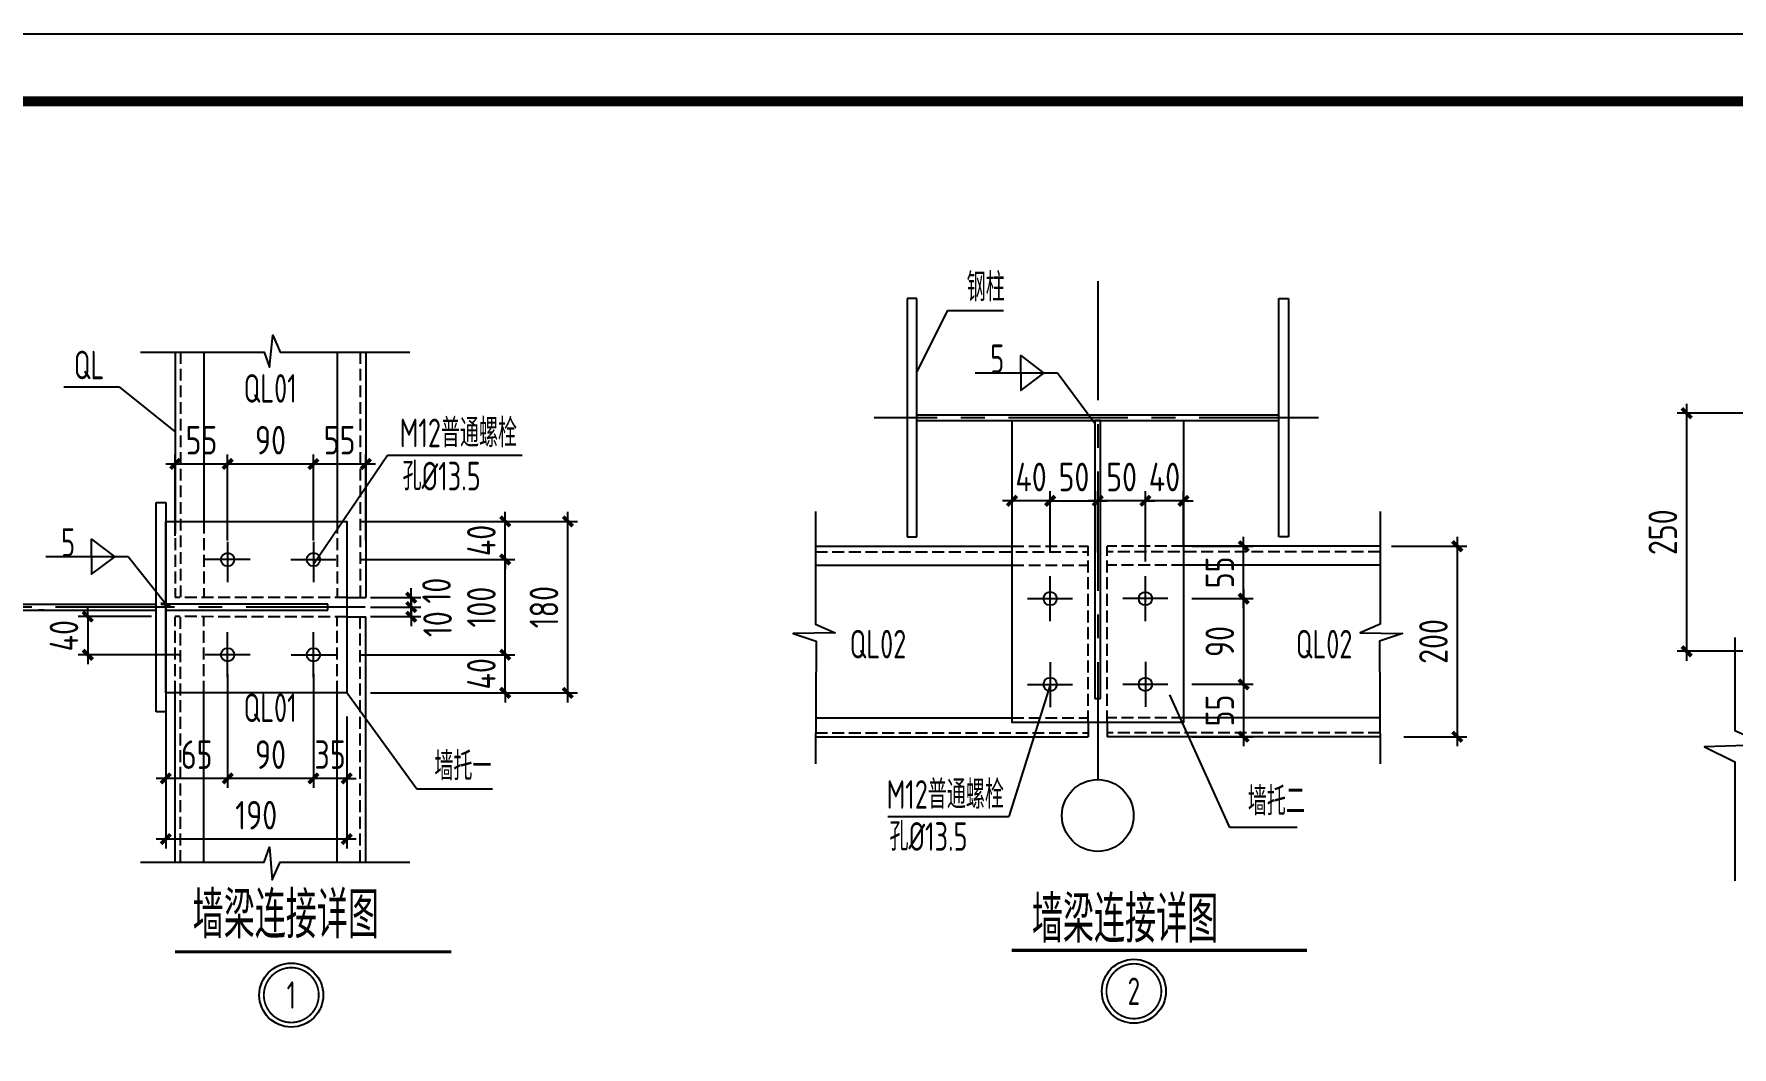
# Model space of a CAD drawing. Extents: x 180850 to 1400258, y 48356 to 327067.
# Drawn here: x 1119309 to 1154945, y 199105 to 220382 of the extents above; entities that cross this region are included whole.
import ezdxf
from ezdxf.enums import TextEntityAlignment as Align

# ---------------------------------------------------------------- set-up
doc = ezdxf.new("R2010")
doc.units = 0
doc.header["$LTSCALE"] = 1000
for name, pattern in [('CENTERX2', [4, 2.5, -0.5, 0.5, -0.5]), ('CONTINOUS', [0]), ('DASH', [0.35, 0.25, -0.1]), ('DASHED', [0.75, 0.5, -0.25])]:
    doc.linetypes.add(name, pattern=pattern)
for name, color, linetype in [('4', 4, 'CONTINOUS'), ('AXIS', 3, 'Continuous'), ('BEAM', 4, 'Continuous'), ('BJ', 23, 'Continuous'), ('PUB_TEXT', 7, 'Continuous'), ('PUB_TITLE', 4, 'Continuous'), ('PZ', 202, 'Continuous'), ('THIN', 7, 'Continuous'), ('文字', 7, 'Continuous'), ('板', 243, 'Continuous'), ('框线', 252, 'Continuous')]:
    doc.layers.add(name, color=color, linetype=linetype)
doc.styles.add('TSSD_Dimension', font='Tssdeng.shx', dxfattribs={"width": 0.8, "bigfont": 'hztxt.shx'})
doc.styles.add('TSSD_Num', font='Tssdeng.shx', dxfattribs={"width": 0.7, "bigfont": 'hztxt.shx'})
doc.styles.add('标准字体', font='tssdeng.shx', dxfattribs={"width": 0.7, "bigfont": 'tssdchn.shx'})
doc.dimstyles.new('TSSD_10_100', dxfattribs={"dimtxt": 300, "dimasz": 100, "dimexe": 100, "dimexo": 250, "dimgap": 100, "dimtad": 1, "dimdec": 0, "dimlfac": 0.1, "dimzin": 0, "dimdsep": 46, "dimtxsty": 'TSSD_Dimension', "dimblk": 'ARCHTICK', "dimblk1": 'ARCHTICK', "dimblk2": 'ARCHTICK', "dimcen": 0, "dimdle": 100, "dimclrt": 7, "dimadec": 0, "dimazin": 0, "dimtfac": 1, "dimtdec": 0, "dimtix": 1, "dimtmove": 2, "dimatfit": 3, "dimfxl": 1, "dimtolj": 1, "dimtzin": 0, "dimarcsym": 0})
doc.dimstyles.new('TSSD_20_200', dxfattribs={"dimtxt": 600, "dimasz": 200, "dimexe": 200, "dimexo": 500, "dimgap": 200, "dimtad": 1, "dimdec": 0, "dimlfac": 0.05, "dimzin": 0, "dimdsep": 46, "dimtxsty": 'TSSD_Dimension', "dimblk": 'ARCHTICK', "dimblk1": 'ARCHTICK', "dimblk2": 'ARCHTICK', "dimcen": 0, "dimdle": 200, "dimclrt": 7, "dimadec": 0, "dimazin": 0, "dimtfac": 1, "dimtdec": 0, "dimtix": 1, "dimtmove": 2, "dimatfit": 3, "dimfxl": 1, "dimtolj": 1, "dimtzin": 0, "dimarcsym": 0})
doc.dimstyles.new('TSSD_5_150', dxfattribs={"dimtxt": 520, "dimasz": 150, "dimexe": 150, "dimexo": 375, "dimgap": 150, "dimtad": 1, "dimdec": 0, "dimlfac": 0.2, "dimzin": 0, "dimdsep": 46, "dimtxsty": 'TSSD_Dimension', "dimblk": 'ARCHTICK', "dimcen": 0, "dimdle": 150, "dimclrd": 3, "dimclre": 3, "dimclrt": 7, "dimadec": 0, "dimazin": 0, "dimtfac": 1, "dimtdec": 0, "dimtix": 1, "dimtmove": 2, "dimatfit": 3, "dimldrblk": 'ARCHTICK', "dimfxl": 1, "dimtolj": 1, "dimtzin": 0, "dimarcsym": 0})

# ---------------------------------------------------------------- blocks, each defined once
blk = doc.blocks.new('_ArchTick')
at = {"color": 0, "linetype": 'ByBlock', "const_width": 0.4}
blk.add_lwpolyline([(-0.5, -0.5), (0.5, 0.5)], dxfattribs=at)
blk = doc.blocks.new('*D569')
at = {"layer": 'AXIS', "color": 0, "linetype": 'ByBlock', "lineweight": -2, "transparency": 16777216}
for p, q in [((1129198, 207344), (1129198, 207544)), ((1126153, 207344), (1129398, 207344)), ((1129198, 206544), (1129198, 207344)), ((1126373, 206544), (1129398, 206544)), ((1129198, 206544), (1129198, 206344))]:
    blk.add_line(p, q, dxfattribs=at)
at = {"layer": 'Defpoints', "color": 0, "linetype": 'ByBlock', "transparency": 16777216}
for p in [(1125653, 207344), (1129198, 207344), (1125873, 206544)]:
    blk.add_point(p, dxfattribs=at)
at = {"layer": 'AXIS', "color": 0, "linetype": 'ByBlock', "lineweight": -2, "transparency": 16777216, "xscale": 200, "yscale": 200, "zscale": 200}
for p, rotation in [((1129198, 207344), 270), ((1129198, 206544), 90)]:
    blk.add_blockref('_ArchTick', p, dxfattribs=dict(at, rotation=rotation))
at = {"layer": 'AXIS', "color": 7, "linetype": 'ByBlock', "transparency": 16777216, "insert": (1128698, 206944), "char_height": 600, "attachment_point": 5, "rotation": 90, "style": 'TSSD_Dimension'}
blk.add_mtext('\\A1;40', dxfattribs=at)
blk = doc.blocks.new('*D501')
at = {"layer": 'AXIS', "color": 0, "linetype": 'ByBlock', "lineweight": -2, "transparency": 16777216}
for p, q in [((1129198, 207144), (1129198, 209544)), ((1126146, 209344), (1129398, 209344)), ((1126153, 207344), (1129398, 207344))]:
    blk.add_line(p, q, dxfattribs=at)
at = {"layer": 'Defpoints', "color": 0, "linetype": 'ByBlock', "transparency": 16777216}
for p in [(1125646, 209344), (1129198, 209344), (1125653, 207344)]:
    blk.add_point(p, dxfattribs=at)
at = {"layer": 'AXIS', "color": 0, "linetype": 'ByBlock', "lineweight": -2, "transparency": 16777216, "xscale": 200, "yscale": 200, "zscale": 200}
for p, rotation in [((1129198, 209344), 90), ((1129198, 207344), 270)]:
    blk.add_blockref('_ArchTick', p, dxfattribs=dict(at, rotation=rotation))
at = {"layer": 'AXIS', "color": 7, "linetype": 'ByBlock', "transparency": 16777216, "insert": (1128698, 208344), "char_height": 600, "attachment_point": 5, "rotation": 90, "style": 'TSSD_Dimension'}
blk.add_mtext('\\A1;100', dxfattribs=at)
blk = doc.blocks.new('*D502')
at = {"layer": 'AXIS', "color": 0, "linetype": 'ByBlock', "lineweight": -2, "transparency": 16777216}
for p, q in [((1129198, 210144), (1129198, 210344)), ((1126173, 210144), (1129398, 210144)), ((1129198, 209344), (1129198, 210144)), ((1126146, 209344), (1129398, 209344)), ((1129198, 209344), (1129198, 209144))]:
    blk.add_line(p, q, dxfattribs=at)
at = {"layer": 'Defpoints', "color": 0, "linetype": 'ByBlock', "transparency": 16777216}
for p in [(1125673, 210144), (1129198, 210144), (1125646, 209344)]:
    blk.add_point(p, dxfattribs=at)
at = {"layer": 'AXIS', "color": 0, "linetype": 'ByBlock', "lineweight": -2, "transparency": 16777216, "xscale": 200, "yscale": 200, "zscale": 200}
for p, rotation in [((1129198, 210144), 270), ((1129198, 209344), 90)]:
    blk.add_blockref('_ArchTick', p, dxfattribs=dict(at, rotation=rotation))
at = {"layer": 'AXIS', "color": 7, "linetype": 'ByBlock', "transparency": 16777216, "insert": (1128698, 209744), "char_height": 600, "attachment_point": 5, "rotation": 90, "style": 'TSSD_Dimension'}
blk.add_mtext('\\A1;40', dxfattribs=at)
blk = doc.blocks.new('*D570')
at = {"layer": 'AXIS', "color": 0, "linetype": 'ByBlock', "lineweight": -2, "transparency": 16777216}
for p, q in [((1130512, 206344), (1130512, 210344)), ((1126373, 210144), (1130712, 210144)), ((1126373, 206544), (1130712, 206544))]:
    blk.add_line(p, q, dxfattribs=at)
at = {"layer": 'Defpoints', "color": 0, "linetype": 'ByBlock', "transparency": 16777216}
for p in [(1125873, 210144), (1130512, 210144), (1125873, 206544)]:
    blk.add_point(p, dxfattribs=at)
at = {"layer": 'AXIS', "color": 0, "linetype": 'ByBlock', "lineweight": -2, "transparency": 16777216, "xscale": 200, "yscale": 200, "zscale": 200}
for p, rotation in [((1130512, 210144), 90), ((1130512, 206544), 270)]:
    blk.add_blockref('_ArchTick', p, dxfattribs=dict(at, rotation=rotation))
at = {"layer": 'AXIS', "color": 7, "linetype": 'ByBlock', "transparency": 16777216, "insert": (1130012, 208344), "char_height": 600, "attachment_point": 5, "rotation": 90, "style": 'TSSD_Dimension'}
blk.add_mtext('\\A1;180', dxfattribs=at)
blk = doc.blocks.new('*D503')
at = {"layer": 'AXIS', "color": 0, "linetype": 'ByBlock', "lineweight": -2, "transparency": 16777216}
for p, q in [((1125173, 206944), (1125173, 204547)), ((1125873, 206044), (1125873, 204547)), ((1125173, 204747), (1124973, 204747)), ((1125873, 204747), (1125173, 204747)), ((1125873, 204747), (1126073, 204747))]:
    blk.add_line(p, q, dxfattribs=at)
at = {"layer": 'Defpoints', "color": 0, "linetype": 'ByBlock', "transparency": 16777216}
for p in [(1125173, 207444), (1125873, 206544), (1125173, 204747)]:
    blk.add_point(p, dxfattribs=at)
at = {"layer": 'AXIS', "color": 0, "linetype": 'ByBlock', "lineweight": -2, "transparency": 16777216, "xscale": 200, "yscale": 200, "zscale": 200}
for p, rotation in [((1125173, 204747), 359.9986735025578), ((1125873, 204747), 179.9986735025579)]:
    blk.add_blockref('_ArchTick', p, dxfattribs=dict(at, rotation=rotation))
at = {"layer": 'AXIS', "color": 7, "linetype": 'ByBlock', "transparency": 16777216, "insert": (1125523, 205247), "char_height": 600, "attachment_point": 5, "rotation": 359.9987, "style": 'TSSD_Dimension'}
blk.add_mtext('\\A1;35', dxfattribs=at)
blk = doc.blocks.new('*D504')
at = {"layer": 'AXIS', "color": 0, "linetype": 'ByBlock', "lineweight": -2, "transparency": 16777216}
for p, q in [((1123373, 206944), (1123373, 204547)), ((1125173, 206944), (1125173, 204547)), ((1125373, 204747), (1123173, 204747))]:
    blk.add_line(p, q, dxfattribs=at)
at = {"layer": 'Defpoints', "color": 0, "linetype": 'ByBlock', "transparency": 16777216}
for p in [(1123373, 207444), (1125173, 207444), (1123373, 204747)]:
    blk.add_point(p, dxfattribs=at)
at = {"layer": 'AXIS', "color": 0, "linetype": 'ByBlock', "lineweight": -2, "transparency": 16777216, "xscale": 200, "yscale": 200, "zscale": 200}
for p, rotation in [((1123373, 204747), 179.9986735025579), ((1125173, 204747), 359.9986735025578)]:
    blk.add_blockref('_ArchTick', p, dxfattribs=dict(at, rotation=rotation))
at = {"layer": 'AXIS', "color": 7, "linetype": 'ByBlock', "transparency": 16777216, "insert": (1124273, 205247), "char_height": 600, "attachment_point": 5, "rotation": 359.9987, "style": 'TSSD_Dimension'}
blk.add_mtext('\\A1;90', dxfattribs=at)
blk = doc.blocks.new('*D505')
at = {"layer": 'AXIS', "color": 0, "linetype": 'ByBlock', "lineweight": -2, "transparency": 16777216}
for p, q in [((1122073, 206944), (1122073, 204547)), ((1123373, 206944), (1123373, 204547)), ((1123573, 204747), (1121873, 204747))]:
    blk.add_line(p, q, dxfattribs=at)
at = {"layer": 'Defpoints', "color": 0, "linetype": 'ByBlock', "transparency": 16777216}
for p in [(1122073, 207444), (1123373, 207444), (1122073, 204747)]:
    blk.add_point(p, dxfattribs=at)
at = {"layer": 'AXIS', "color": 0, "linetype": 'ByBlock', "lineweight": -2, "transparency": 16777216, "xscale": 200, "yscale": 200, "zscale": 200}
for p, rotation in [((1122073, 204747), 179.9986735025579), ((1123373, 204747), 359.9986735025578)]:
    blk.add_blockref('_ArchTick', p, dxfattribs=dict(at, rotation=rotation))
at = {"layer": 'AXIS', "color": 7, "linetype": 'ByBlock', "transparency": 16777216, "insert": (1122723, 205247), "char_height": 600, "attachment_point": 5, "rotation": 359.9987, "style": 'TSSD_Dimension'}
blk.add_mtext('\\A1;65', dxfattribs=at)
blk = doc.blocks.new('*D506')
at = {"layer": 'AXIS', "color": 0, "linetype": 'ByBlock', "lineweight": -2, "transparency": 16777216}
for p, q in [((1122073, 206044), (1122073, 203274)), ((1125873, 206044), (1125873, 203274)), ((1126073, 203474), (1121873, 203474))]:
    blk.add_line(p, q, dxfattribs=at)
at = {"layer": 'Defpoints', "color": 0, "linetype": 'ByBlock', "transparency": 16777216}
for p in [(1122073, 206544), (1125873, 206544), (1122073, 203474)]:
    blk.add_point(p, dxfattribs=at)
at = {"layer": 'AXIS', "color": 0, "linetype": 'ByBlock', "lineweight": -2, "transparency": 16777216, "xscale": 200, "yscale": 200, "zscale": 200}
for p, rotation in [((1122073, 203474), 179.9986735025579), ((1125873, 203474), 359.9986735025578)]:
    blk.add_blockref('_ArchTick', p, dxfattribs=dict(at, rotation=rotation))
at = {"layer": 'AXIS', "color": 7, "linetype": 'ByBlock', "transparency": 16777216, "insert": (1123973, 203974), "char_height": 600, "attachment_point": 5, "rotation": 359.9987, "style": 'TSSD_Dimension'}
blk.add_mtext('\\A1;190', dxfattribs=at)
blk = doc.blocks.new('ts_idx2')
at = {"color": 0, "linetype": 'ByBlock', "lineweight": -2, "const_width": 0.0333}
blk.add_lwpolyline([(-0.5, 0, 1), (0.5, 0, 1)], format="xyb", close=True, dxfattribs=at)
at = {"color": 0, "linetype": 'ByBlock', "lineweight": -2}
blk.add_circle((0, 0), 0.583, dxfattribs=at)
at = {"color": 0, "linetype": 'ByBlock', "lineweight": -2, "style": 'TSSD_Num', "width": 0.7}
blk.add_attdef('A', text='', height=0.5, dxfattribs=at).set_placement((0, 0), align=Align.MIDDLE_CENTER)
blk = doc.blocks.new('*D507')
at = {"layer": 'AXIS', "color": 0, "linetype": 'ByBlock', "lineweight": -2, "transparency": 16777216}
for p, q in [((1121773, 208144), (1120238, 208144)), ((1120438, 208144), (1120438, 208344)), ((1120438, 208144), (1120438, 207344)), ((1122373, 207344), (1120238, 207344)), ((1120438, 207344), (1120438, 207144))]:
    blk.add_line(p, q, dxfattribs=at)
at = {"layer": 'Defpoints', "color": 0, "linetype": 'ByBlock', "transparency": 16777216}
for p in [(1122273, 208144), (1120438, 207344), (1122873, 207344)]:
    blk.add_point(p, dxfattribs=at)
at = {"layer": 'AXIS', "color": 0, "linetype": 'ByBlock', "lineweight": -2, "transparency": 16777216, "xscale": 200, "yscale": 200, "zscale": 200}
for p, rotation in [((1120438, 208144), 270), ((1120438, 207344), 90)]:
    blk.add_blockref('_ArchTick', p, dxfattribs=dict(at, rotation=rotation))
at = {"layer": 'AXIS', "color": 7, "linetype": 'ByBlock', "transparency": 16777216, "insert": (1119938, 207744), "char_height": 600, "attachment_point": 5, "rotation": 90, "style": 'TSSD_Dimension'}
blk.add_mtext('\\A1;40', dxfattribs=at)
blk = doc.blocks.new('*D508')
at = {"layer": 'AXIS', "color": 0, "linetype": 'ByBlock', "lineweight": -2, "transparency": 16777216}
for p, q in [((1126373, 208544), (1127426, 208544)), ((1127226, 208544), (1127226, 208744)), ((1127226, 208544), (1127226, 208344)), ((1126373, 208344), (1127426, 208344)), ((1127226, 208344), (1127226, 208144))]:
    blk.add_line(p, q, dxfattribs=at)
at = {"layer": 'Defpoints', "color": 0, "linetype": 'ByBlock', "transparency": 16777216}
for p in [(1125873, 208544), (1125873, 208344), (1127226, 208344)]:
    blk.add_point(p, dxfattribs=at)
at = {"layer": 'AXIS', "color": 0, "linetype": 'ByBlock', "lineweight": -2, "transparency": 16777216, "xscale": 200, "yscale": 200, "zscale": 200}
for p, rotation in [((1127226, 208544), 270), ((1127226, 208344), 90)]:
    blk.add_blockref('_ArchTick', p, dxfattribs=dict(at, rotation=rotation))
at = {"layer": 'AXIS', "color": 7, "linetype": 'ByBlock', "transparency": 16777216, "insert": (1127756, 208690), "char_height": 600, "attachment_point": 5, "rotation": 90, "style": 'TSSD_Dimension'}
blk.add_mtext('\\A1;10', dxfattribs=at)
blk = doc.blocks.new('*D509')
at = {"layer": 'AXIS', "color": 0, "linetype": 'ByBlock', "lineweight": -2, "transparency": 16777216}
for p, q in [((1127226, 208344), (1127226, 208544)), ((1126373, 208344), (1127426, 208344)), ((1126373, 208144), (1127426, 208144)), ((1127226, 208144), (1127226, 208344)), ((1127226, 208144), (1127226, 207944))]:
    blk.add_line(p, q, dxfattribs=at)
at = {"layer": 'Defpoints', "color": 0, "linetype": 'ByBlock', "transparency": 16777216}
for p in [(1125873, 208344), (1125873, 208144), (1127226, 208344)]:
    blk.add_point(p, dxfattribs=at)
at = {"layer": 'AXIS', "color": 0, "linetype": 'ByBlock', "lineweight": -2, "transparency": 16777216, "xscale": 200, "yscale": 200, "zscale": 200}
for p, rotation in [((1127226, 208344), 270), ((1127226, 208144), 90)]:
    blk.add_blockref('_ArchTick', p, dxfattribs=dict(at, rotation=rotation))
at = {"layer": 'AXIS', "color": 7, "linetype": 'ByBlock', "transparency": 16777216, "insert": (1127779, 207987), "char_height": 600, "attachment_point": 5, "rotation": 90, "style": 'TSSD_Dimension'}
blk.add_mtext('\\A1;10', dxfattribs=at)
blk = doc.blocks.new('*D510')
at = {"layer": 'AXIS', "color": 0, "linetype": 'ByBlock', "lineweight": -2, "transparency": 16777216}
for p, q in [((1126473, 211350), (1124973, 211350)), ((1125173, 209744), (1125173, 211550)), ((1126273, 209744), (1126273, 211550))]:
    blk.add_line(p, q, dxfattribs=at)
at = {"layer": 'Defpoints', "color": 0, "linetype": 'ByBlock', "transparency": 16777216}
for p in [(1125173, 211350), (1125173, 209244), (1126273, 209244)]:
    blk.add_point(p, dxfattribs=at)
at = {"layer": 'AXIS', "color": 0, "linetype": 'ByBlock', "lineweight": -2, "transparency": 16777216, "xscale": 200, "yscale": 200, "zscale": 200, "rotation": 180}
blk.add_blockref('_ArchTick', (1125173, 211350), dxfattribs=at)
at = {"layer": 'AXIS', "color": 0, "linetype": 'ByBlock', "lineweight": -2, "transparency": 16777216, "xscale": 200, "yscale": 200, "zscale": 200}
blk.add_blockref('_ArchTick', (1126273, 211350), dxfattribs=at)
at = {"layer": 'AXIS', "color": 7, "linetype": 'ByBlock', "transparency": 16777216, "insert": (1125723, 211850), "char_height": 600, "attachment_point": 5, "style": 'TSSD_Dimension'}
blk.add_mtext('\\A1;55', dxfattribs=at)
blk = doc.blocks.new('*D511')
at = {"layer": 'AXIS', "color": 0, "linetype": 'ByBlock', "lineweight": -2, "transparency": 16777216}
for p, q in [((1125373, 211350), (1123173, 211350)), ((1123373, 209744), (1123373, 211550)), ((1125173, 209744), (1125173, 211550))]:
    blk.add_line(p, q, dxfattribs=at)
at = {"layer": 'Defpoints', "color": 0, "linetype": 'ByBlock', "transparency": 16777216}
for p in [(1123373, 211350), (1123373, 209244), (1125173, 209244)]:
    blk.add_point(p, dxfattribs=at)
at = {"layer": 'AXIS', "color": 0, "linetype": 'ByBlock', "lineweight": -2, "transparency": 16777216, "xscale": 200, "yscale": 200, "zscale": 200, "rotation": 180}
blk.add_blockref('_ArchTick', (1123373, 211350), dxfattribs=at)
at = {"layer": 'AXIS', "color": 0, "linetype": 'ByBlock', "lineweight": -2, "transparency": 16777216, "xscale": 200, "yscale": 200, "zscale": 200}
blk.add_blockref('_ArchTick', (1125173, 211350), dxfattribs=at)
at = {"layer": 'AXIS', "color": 7, "linetype": 'ByBlock', "transparency": 16777216, "insert": (1124273, 211850), "char_height": 600, "attachment_point": 5, "style": 'TSSD_Dimension'}
blk.add_mtext('\\A1;90', dxfattribs=at)
blk = doc.blocks.new('*D512')
at = {"layer": 'AXIS', "color": 0, "linetype": 'ByBlock', "lineweight": -2, "transparency": 16777216}
for p, q in [((1123573, 211350), (1122073, 211350)), ((1122273, 209844), (1122273, 211550)), ((1123373, 209744), (1123373, 211550))]:
    blk.add_line(p, q, dxfattribs=at)
at = {"layer": 'Defpoints', "color": 0, "linetype": 'ByBlock', "transparency": 16777216}
for p in [(1122273, 211350), (1122273, 209344), (1123373, 209244)]:
    blk.add_point(p, dxfattribs=at)
at = {"layer": 'AXIS', "color": 0, "linetype": 'ByBlock', "lineweight": -2, "transparency": 16777216, "xscale": 200, "yscale": 200, "zscale": 200, "rotation": 180}
blk.add_blockref('_ArchTick', (1122273, 211350), dxfattribs=at)
at = {"layer": 'AXIS', "color": 0, "linetype": 'ByBlock', "lineweight": -2, "transparency": 16777216, "xscale": 200, "yscale": 200, "zscale": 200}
blk.add_blockref('_ArchTick', (1123373, 211350), dxfattribs=at)
at = {"layer": 'AXIS', "color": 7, "linetype": 'ByBlock', "transparency": 16777216, "insert": (1122823, 211850), "char_height": 600, "attachment_point": 5, "style": 'TSSD_Dimension'}
blk.add_mtext('\\A1;55', dxfattribs=at)
blk = doc.blocks.new('*D557')
at = {"layer": 'AXIS', "color": 0, "linetype": 'ByBlock', "lineweight": -2, "transparency": 16777216}
for p, q in [((1142633, 209302), (1142633, 210777)), ((1143434, 209656), (1143434, 210777)), ((1142633, 210577), (1142433, 210577)), ((1143434, 210577), (1142633, 210577)), ((1143434, 210577), (1143634, 210577))]:
    blk.add_line(p, q, dxfattribs=at)
at = {"layer": 'Defpoints', "color": 0, "linetype": 'ByBlock', "transparency": 16777216}
for p in [(1142633, 210577), (1143434, 209156), (1142633, 208802)]:
    blk.add_point(p, dxfattribs=at)
at = {"layer": 'AXIS', "color": 0, "linetype": 'ByBlock', "lineweight": -2, "transparency": 16777216, "xscale": 200, "yscale": 200, "zscale": 200}
blk.add_blockref('_ArchTick', (1142633, 210577), dxfattribs=at)
at = {"layer": 'AXIS', "color": 0, "linetype": 'ByBlock', "lineweight": -2, "transparency": 16777216, "xscale": 200, "yscale": 200, "zscale": 200, "rotation": 180}
blk.add_blockref('_ArchTick', (1143434, 210577), dxfattribs=at)
at = {"layer": 'AXIS', "color": 7, "linetype": 'ByBlock', "transparency": 16777216, "insert": (1143034, 211077), "char_height": 600, "attachment_point": 5, "style": 'TSSD_Dimension'}
blk.add_mtext('\\A1;40', dxfattribs=at)
blk = doc.blocks.new('*D605')
at = {"layer": 'AXIS', "color": 0, "linetype": 'ByBlock', "lineweight": -2, "transparency": 16777216}
for p, q in [((1141634, 209495), (1141634, 210777)), ((1142633, 209495), (1142633, 210777)), ((1141634, 210577), (1141434, 210577)), ((1142633, 210577), (1141634, 210577)), ((1142633, 210577), (1142833, 210577))]:
    blk.add_line(p, q, dxfattribs=at)
at = {"layer": 'Defpoints', "color": 0, "linetype": 'ByBlock', "transparency": 16777216}
for p in [(1141634, 210577), (1141634, 208995), (1142633, 208995)]:
    blk.add_point(p, dxfattribs=at)
at = {"layer": 'AXIS', "color": 0, "linetype": 'ByBlock', "lineweight": -2, "transparency": 16777216, "xscale": 200, "yscale": 200, "zscale": 200}
blk.add_blockref('_ArchTick', (1141634, 210577), dxfattribs=at)
at = {"layer": 'AXIS', "color": 0, "linetype": 'ByBlock', "lineweight": -2, "transparency": 16777216, "xscale": 200, "yscale": 200, "zscale": 200, "rotation": 180}
blk.add_blockref('_ArchTick', (1142633, 210577), dxfattribs=at)
at = {"layer": 'AXIS', "color": 7, "linetype": 'ByBlock', "transparency": 16777216, "insert": (1142134, 211077), "char_height": 600, "attachment_point": 5, "style": 'TSSD_Dimension'}
blk.add_mtext('\\A1;50', dxfattribs=at)
blk = doc.blocks.new('*D606')
at = {"layer": 'AXIS', "color": 0, "linetype": 'ByBlock', "lineweight": -2, "transparency": 16777216}
for p, q in [((1140635, 209495), (1140635, 210777)), ((1141634, 209495), (1141634, 210777)), ((1140635, 210577), (1140435, 210577)), ((1140635, 210577), (1141634, 210577)), ((1141634, 210577), (1141834, 210577))]:
    blk.add_line(p, q, dxfattribs=at)
at = {"layer": 'Defpoints', "color": 0, "linetype": 'ByBlock', "transparency": 16777216}
for p in [(1141634, 210577), (1140635, 208995), (1141634, 208995)]:
    blk.add_point(p, dxfattribs=at)
at = {"layer": 'AXIS', "color": 0, "linetype": 'ByBlock', "lineweight": -2, "transparency": 16777216, "xscale": 200, "yscale": 200, "zscale": 200}
blk.add_blockref('_ArchTick', (1140635, 210577), dxfattribs=at)
at = {"layer": 'AXIS', "color": 0, "linetype": 'ByBlock', "lineweight": -2, "transparency": 16777216, "xscale": 200, "yscale": 200, "zscale": 200, "rotation": 180}
blk.add_blockref('_ArchTick', (1141634, 210577), dxfattribs=at)
at = {"layer": 'AXIS', "color": 7, "linetype": 'ByBlock', "transparency": 16777216, "insert": (1141134, 211077), "char_height": 600, "attachment_point": 5, "style": 'TSSD_Dimension'}
blk.add_mtext('\\A1;50', dxfattribs=at)
blk = doc.blocks.new('*D607')
at = {"layer": 'AXIS', "color": 0, "linetype": 'ByBlock', "lineweight": -2, "transparency": 16777216}
for p, q in [((1139834, 209495), (1139834, 210777)), ((1140635, 209495), (1140635, 210777)), ((1139834, 210577), (1139634, 210577)), ((1140635, 210577), (1139834, 210577)), ((1140635, 210577), (1140835, 210577))]:
    blk.add_line(p, q, dxfattribs=at)
at = {"layer": 'Defpoints', "color": 0, "linetype": 'ByBlock', "transparency": 16777216}
for p in [(1139834, 210577), (1139834, 208995), (1140635, 208995)]:
    blk.add_point(p, dxfattribs=at)
at = {"layer": 'AXIS', "color": 0, "linetype": 'ByBlock', "lineweight": -2, "transparency": 16777216, "xscale": 200, "yscale": 200, "zscale": 200}
blk.add_blockref('_ArchTick', (1139834, 210577), dxfattribs=at)
at = {"layer": 'AXIS', "color": 0, "linetype": 'ByBlock', "lineweight": -2, "transparency": 16777216, "xscale": 200, "yscale": 200, "zscale": 200, "rotation": 180}
blk.add_blockref('_ArchTick', (1140635, 210577), dxfattribs=at)
at = {"layer": 'AXIS', "color": 7, "linetype": 'ByBlock', "transparency": 16777216, "insert": (1140234, 211077), "char_height": 600, "attachment_point": 5, "style": 'TSSD_Dimension'}
blk.add_mtext('\\A1;40', dxfattribs=at)
blk = doc.blocks.new('*D558')
at = {"layer": 'AXIS', "color": 0, "linetype": 'ByBlock', "lineweight": -2, "transparency": 16777216}
for p, q in [((1143605, 206723), (1144895, 206723)), ((1144695, 206923), (1144695, 205423)), ((1143605, 205623), (1144895, 205623))]:
    blk.add_line(p, q, dxfattribs=at)
at = {"layer": 'Defpoints', "color": 0, "linetype": 'ByBlock', "transparency": 16777216}
for p in [(1143105, 206723), (1143105, 205623), (1144695, 205623)]:
    blk.add_point(p, dxfattribs=at)
at = {"layer": 'AXIS', "color": 0, "linetype": 'ByBlock', "lineweight": -2, "transparency": 16777216, "xscale": 200, "yscale": 200, "zscale": 200}
for p, rotation in [((1144695, 206723), 90), ((1144695, 205623), 270)]:
    blk.add_blockref('_ArchTick', p, dxfattribs=dict(at, rotation=rotation))
at = {"layer": 'AXIS', "color": 7, "linetype": 'ByBlock', "transparency": 16777216, "insert": (1144195, 206173), "char_height": 600, "attachment_point": 5, "rotation": 90, "style": 'TSSD_Dimension'}
blk.add_mtext('\\A1;55', dxfattribs=at)
blk = doc.blocks.new('*D608')
at = {"layer": 'AXIS', "color": 0, "linetype": 'ByBlock', "lineweight": -2, "transparency": 16777216}
for p, q in [((1143605, 208523), (1144895, 208523)), ((1144695, 208723), (1144695, 206523)), ((1143605, 206723), (1144895, 206723))]:
    blk.add_line(p, q, dxfattribs=at)
at = {"layer": 'Defpoints', "color": 0, "linetype": 'ByBlock', "transparency": 16777216}
for p in [(1143105, 208523), (1143105, 206723), (1144695, 206723)]:
    blk.add_point(p, dxfattribs=at)
at = {"layer": 'AXIS', "color": 0, "linetype": 'ByBlock', "lineweight": -2, "transparency": 16777216, "xscale": 200, "yscale": 200, "zscale": 200}
for p, rotation in [((1144695, 208523), 90), ((1144695, 206723), 270)]:
    blk.add_blockref('_ArchTick', p, dxfattribs=dict(at, rotation=rotation))
at = {"layer": 'AXIS', "color": 7, "linetype": 'ByBlock', "transparency": 16777216, "insert": (1144195, 207623), "char_height": 600, "attachment_point": 5, "rotation": 90, "style": 'TSSD_Dimension'}
blk.add_mtext('\\A1;90', dxfattribs=at)
blk = doc.blocks.new('*D609')
at = {"layer": 'AXIS', "color": 0, "linetype": 'ByBlock', "lineweight": -2, "transparency": 16777216}
for p, q in [((1143605, 209623), (1144895, 209623)), ((1144695, 208323), (1144695, 209823)), ((1143605, 208523), (1144895, 208523))]:
    blk.add_line(p, q, dxfattribs=at)
at = {"layer": 'Defpoints', "color": 0, "linetype": 'ByBlock', "transparency": 16777216}
for p in [(1143105, 209623), (1144695, 209623), (1143105, 208523)]:
    blk.add_point(p, dxfattribs=at)
at = {"layer": 'AXIS', "color": 0, "linetype": 'ByBlock', "lineweight": -2, "transparency": 16777216, "xscale": 200, "yscale": 200, "zscale": 200}
for p, rotation in [((1144695, 209623), 90), ((1144695, 208523), 270)]:
    blk.add_blockref('_ArchTick', p, dxfattribs=dict(at, rotation=rotation))
at = {"layer": 'AXIS', "color": 7, "linetype": 'ByBlock', "transparency": 16777216, "insert": (1144195, 209073), "char_height": 600, "attachment_point": 5, "rotation": 90, "style": 'TSSD_Dimension'}
blk.add_mtext('\\A1;55', dxfattribs=at)
blk = doc.blocks.new('*D559')
at = {"layer": 'AXIS', "color": 0, "linetype": 'ByBlock', "lineweight": -2, "transparency": 16777216}
for p, q in [((1147798, 209623), (1149378, 209623)), ((1149178, 209823), (1149178, 205423)), ((1148057, 205623), (1149378, 205623))]:
    blk.add_line(p, q, dxfattribs=at)
at = {"layer": 'Defpoints', "color": 0, "linetype": 'ByBlock', "transparency": 16777216}
for p in [(1147298, 209623), (1147557, 205623), (1149178, 205623)]:
    blk.add_point(p, dxfattribs=at)
at = {"layer": 'AXIS', "color": 0, "linetype": 'ByBlock', "lineweight": -2, "transparency": 16777216, "xscale": 200, "yscale": 200, "zscale": 200}
for p, rotation in [((1149178, 209623), 90), ((1149178, 205623), 270)]:
    blk.add_blockref('_ArchTick', p, dxfattribs=dict(at, rotation=rotation))
at = {"layer": 'AXIS', "color": 7, "linetype": 'ByBlock', "transparency": 16777216, "insert": (1148678, 207623), "char_height": 600, "attachment_point": 5, "rotation": 90, "style": 'TSSD_Dimension'}
blk.add_mtext('\\A1;200', dxfattribs=at)
blk = doc.blocks.new('*D610')
at = {"layer": 'AXIS', "color": 0, "linetype": 'ByBlock', "lineweight": -2, "transparency": 16777216}
for p, q in [((1155430, 212417), (1153792, 212417)), ((1153992, 212617), (1153992, 207217)), ((1155430, 207417), (1153792, 207417))]:
    blk.add_line(p, q, dxfattribs=at)
at = {"layer": 'Defpoints', "color": 0, "linetype": 'ByBlock', "transparency": 16777216}
for p in [(1155930, 212417), (1153992, 207417), (1155930, 207417)]:
    blk.add_point(p, dxfattribs=at)
at = {"layer": 'AXIS', "color": 0, "linetype": 'ByBlock', "lineweight": -2, "transparency": 16777216, "xscale": 200, "yscale": 200, "zscale": 200}
for p, rotation in [((1153992, 212417), 90), ((1153992, 207417), 270)]:
    blk.add_blockref('_ArchTick', p, dxfattribs=dict(at, rotation=rotation))
at = {"layer": 'AXIS', "color": 7, "linetype": 'ByBlock', "transparency": 16777216, "insert": (1153492, 209917), "char_height": 600, "attachment_point": 5, "rotation": 90, "style": 'TSSD_Dimension'}
blk.add_mtext('\\A1;250', dxfattribs=at)

msp = doc.modelspace()

# ---------------------------------------------------------------- linework, layer by layer
at = {"color": 8, "linetype": 'CENTERX2'}
for p, q in [((1141634.21, 215190), (1141634.21, 204721.43)), ((1146263.37, 212322.52), (1136940.23, 212322.69)), ((1126261.35, 208343.92), (1115270.73, 208344.09))]:
    msp.add_line(p, q, dxfattribs=at)
at = {"color": 3, "const_width": 64.9}
msp.add_lwpolyline([(1122265.15, 201103.46), (1128065.15, 201103.46)], dxfattribs=at)
at = {"color": 3, "const_width": 64.9, "elevation": 0}
msp.add_lwpolyline([(1139825.17, 201136.04), (1146025.17, 201136.04)], dxfattribs=at)
at = {"layer": '4', "color": 8, "linetype": 'DASH'}
for p, q in [((1122387.18, 213700.85), (1122387.26, 208543.94)), ((1126153.35, 213700.85), (1126153.38, 208543.94)), ((1122273.37, 210143.92), (1122273.35, 208543.97)), ((1122873.37, 210143.92), (1122873.35, 208543.97)), ((1125673.37, 210143.92), (1125673.35, 208543.93)), ((1139834.21, 209622.52), (1141434.21, 209622.52)), ((1141434.21, 205922.52), (1141434.21, 209622.52)), ((1141834.21, 205922.52), (1141834.21, 209622.52)), ((1143434.21, 209622.52), (1141834.21, 209622.52)), ((1135711.28, 209508.69), (1141434.21, 209508.64)), ((1139834.21, 209222.52), (1141434.21, 209222.52)), ((1147557.14, 209508.69), (1141834.21, 209508.64)), ((1143434.21, 209222.52), (1141834.21, 209222.52)), ((1125873.35, 208543.94), (1122273.38, 208543.94)), ((1122273.32, 206544.02), (1122273.34, 208143.98)), ((1125873.35, 208143.91), (1122273.37, 208144.01)), ((1122387.06, 202987.1), (1122387.25, 208144)), ((1122873.32, 206544.01), (1122873.34, 208143.97)), ((1125673.32, 206543.94), (1125673.34, 208143.93)), ((1126153.23, 202987), (1126153.37, 208143.91)), ((1139834.21, 206022.52), (1141434.21, 206022.52)), ((1143434.21, 206022.52), (1141834.21, 206022.52)), ((1135711.28, 205702.52), (1141434.21, 205702.52)), ((1147557.14, 205702.52), (1141834.21, 205702.52))]:
    msp.add_line(p, q, dxfattribs=at)
at = {"layer": 'AXIS', "linetype": 'ByBlock'}
for p, q in [((1138480.45, 214575.91), (1137834.21, 213295.52)), ((1138480.45, 214575.91), (1139655.32, 214575.91)), ((1125173.43, 209243.92), (1126729.43, 211538.92)), ((1126729.43, 211538.92), (1129551.36, 211538.92)), ((1140634.58, 206713.86), (1139769.03, 203945.73)), ((1127340.21, 204522.68), (1125873.35, 206543.92)), ((1144406.13, 203719.06), (1143146.2, 206502.54)), ((1128933.07, 204522.68), (1127340.21, 204522.68)), ((1137230.09, 203945.73), (1139769.03, 203945.73)), ((1145816.78, 203719.06), (1144406.13, 203719.06))]:
    msp.add_line(p, q, dxfattribs=at)
at = {"layer": 'AXIS', "color": 2, "linetype": 'ByBlock'}
for p, q in [((1122273.35, 213700.85), (1122273.37, 210143.92)), ((1122873.35, 213700.85), (1122873.37, 210143.92)), ((1125673.35, 213700.85), (1125673.37, 210143.92)), ((1126273.35, 213700.85), (1126273.38, 208543.94)), ((1135711.28, 209622.52), (1139834.21, 209622.52)), ((1147557.14, 209622.52), (1143434.21, 209622.52)), ((1135711.28, 209222.52), (1139834.21, 209222.52)), ((1147557.14, 209222.52), (1143434.21, 209222.52)), ((1125873.35, 208543.94), (1126273.38, 208543.94)), ((1125873.35, 208143.91), (1126273.37, 208143.89)), ((1126273.23, 202987), (1126273.37, 208143.91)), ((1122273.23, 202987.1), (1122273.32, 206544.02)), ((1122873.23, 202987.09), (1122873.32, 206544.01)), ((1125673.23, 202987.01), (1125673.32, 206543.94)), ((1135711.28, 206022.52), (1139834.21, 206022.52)), ((1147557.14, 206022.52), (1143434.21, 206022.52)), ((1135711.28, 205622.52), (1141434.21, 205622.52)), ((1141434.21, 205922.52), (1141434.21, 205622.52)), ((1141834.21, 205922.52), (1141834.21, 205622.52)), ((1147557.14, 205622.52), (1141834.21, 205622.52))]:
    msp.add_line(p, q, dxfattribs=at)
at = {"layer": 'AXIS', "color": 3, "linetype": 'ByBlock'}
msp.add_line((1121104.63, 212963.29), (1119934.58, 212963.29), dxfattribs=at)
at = {"layer": 'AXIS'}
msp.add_line((1121104.63, 212963.29), (1122273.36, 212022.38), dxfattribs=at)
at = {"layer": 'AXIS', "color": 2, "linetype": 'ByBlock'}
for points in [[(1121546.76, 213700.85), (1124139.76, 213700.85), (1124254.41, 213385.85), (1124320.69, 214058), (1124477.26, 213700.85), (1127196.76, 213700.85)], [(1155006.69, 207704.71), (1155006.69, 205750.2), (1155681.85, 205454.28), (1154366.16, 205413.38), (1155006.69, 205093.23), (1155006.69, 202593.2)], [(1121546.64, 202987.12), (1124139.64, 202987.06), (1124254.29, 203302.06), (1124305.81, 202614.45), (1124477.14, 202987.04), (1127196.64, 202986.98)]]:
    msp.add_lwpolyline(points, dxfattribs=at)
at = {"layer": 'AXIS', "elevation": 0}
for points in [[(1140017.78, 213260.52), (1140017.78, 213628.16), (1140503.43, 213260.52), (1140017.78, 213260.52)], [(1140017.78, 213260.52), (1140017.78, 212892.89), (1140503.43, 213260.52), (1140017.78, 213260.52)]]:
    msp.add_lwpolyline(points, close=True, dxfattribs=at)
at = {"layer": 'AXIS', "color": 2, "linetype": 'ByBlock', "elevation": 0}
for points in [[(1135711.28, 210349.11), (1135711.28, 207988.78), (1136126.27, 207803.9), (1135238.95, 207787.22), (1135722.27, 207627.26), (1135711.28, 205053.39)], [(1147557.14, 210349.11), (1147557.14, 207988.78), (1147142.15, 207803.9), (1148029.47, 207787.22), (1147546.15, 207627.26), (1147557.14, 205053.39)]]:
    msp.add_lwpolyline(points, dxfattribs=at)
at = {"layer": 'AXIS', "color": 3, "linetype": 'ByBlock'}
for points in [[(1120516.92, 209401.92), (1120516.92, 209769.56), (1121002.57, 209401.92), (1120516.92, 209401.92)], [(1120516.92, 209401.92), (1120516.92, 209034.29), (1121002.57, 209401.92), (1120516.92, 209401.92)]]:
    msp.add_lwpolyline(points, close=True, dxfattribs=at)
at = {"layer": 'AXIS', "linetype": 'ByBlock'}
msp.add_circle((1141634.21, 203968.43), 753, dxfattribs=at)
at = {"layer": 'BEAM', "linetype": 'ByBlock'}
for p, q in [((1137834.21, 214822.52), (1137634.21, 214822.52)), ((1137634.21, 214822.52), (1137634.21, 209822.52)), ((1137834.21, 209822.52), (1137834.21, 214822.52)), ((1145434.21, 209822.52), (1145434.21, 214822.52)), ((1145434.21, 214822.52), (1145634.21, 214822.52)), ((1145634.21, 214822.52), (1145634.21, 209822.52)), ((1137834.21, 212382.52), (1145434.21, 212382.52)), ((1137834.21, 212262.52), (1145434.21, 212262.52)), ((1121873.35, 206143.92), (1121873.35, 210543.92)), ((1121873.35, 210543.92), (1122073.35, 210543.92)), ((1122073.35, 210543.92), (1122073.35, 206143.92)), ((1137634.21, 209822.52), (1137834.21, 209822.52)), ((1145634.21, 209822.52), (1145434.21, 209822.52)), ((1116164.72, 208403.92), (1121873.35, 208403.92)), ((1116164.72, 208283.92), (1121873.35, 208283.92)), ((1122073.35, 206143.92), (1121873.35, 206143.92))]:
    msp.add_line(p, q, dxfattribs=at)
at = {"layer": 'BJ', "linetype": 'DASHED', "ltscale": 0.5}
msp.add_line((1119524.72, 208283.92), (1119404.72, 208283.92), dxfattribs=at)
at = {"layer": 'PUB_TITLE'}
msp.add_lwpolyline([(1041333.16, 220381.89), (1189933.16, 220381.89), (1189933.16, 136381.97), (1041333.16, 136381.97)], close=True, dxfattribs=at)
at = {"layer": 'PUB_TITLE', "const_width": 212.12}
msp.add_lwpolyline([(1044868.51, 137796.11), (1044868.51, 218967.75), (1188519.02, 218967.75), (1188519.02, 137796.11)], close=True, dxfattribs=at)
at = {"layer": 'PZ'}
for centre in [(1123373.43, 209343.68), (1125173.43, 209343.68), (1140634.58, 208522.45), (1142633.1, 208522.52), (1123373.4, 207344.2), (1125173.4, 207344.2), (1140634.58, 206722.45), (1142633.1, 206722.52)]:
    msp.add_circle(centre, 140, dxfattribs=at)
at = {"layer": '板', "ltscale": 0.5}
for p, q in [((1141574.21, 212262.52), (1141574.21, 206422.52)), ((1141694.21, 206422.52), (1141694.21, 212262.52)), ((1125473.35, 208403.92), (1122073.35, 208403.92)), ((1122073.35, 208283.92), (1125473.35, 208283.92)), ((1125473.35, 208283.92), (1125473.35, 208403.92)), ((1141574.21, 206422.52), (1141694.21, 206422.52))]:
    msp.add_line(p, q, dxfattribs=at)
at = {"layer": '板', "linetype": 'DASHED', "ltscale": 0.5}
for p, q in [((1141694.21, 212262.52), (1141574.21, 212262.52)), ((1122073.35, 208403.92), (1122073.35, 208283.92))]:
    msp.add_line(p, q, dxfattribs=at)
at = {"layer": '板', "ltscale": 0.5, "elevation": 0}
msp.add_lwpolyline([(1139834.21, 212262.52), (1143434.21, 212262.52), (1143434.21, 205922.52), (1139834.21, 205922.52)], close=True, dxfattribs=at)
at = {"layer": '板', "ltscale": 0.5}
msp.add_lwpolyline([(1122073.35, 206543.92), (1122073.35, 210143.92), (1125873.35, 210143.92), (1125873.35, 206543.92)], close=True, dxfattribs=at)
at = {"layer": '框线'}
for p, q in [((1123373.43, 209715.81), (1123373.43, 208871.54)), ((1125173.43, 209715.81), (1125173.43, 208871.54)), ((1123845.57, 209343.68), (1122901.3, 209343.68)), ((1124701.3, 209343.68), (1125645.57, 209343.68)), ((1140634.58, 208050.32), (1140634.58, 208994.59)), ((1142633.1, 208050.39), (1142633.1, 208994.66)), ((1140162.44, 208522.45), (1141106.71, 208522.45)), ((1143105.23, 208522.52), (1142160.96, 208522.52)), ((1123373.4, 206872.06), (1123373.4, 207816.33)), ((1125173.4, 206872.06), (1125173.4, 207816.33)), ((1123845.53, 207344.2), (1122901.26, 207344.2)), ((1124708.8, 207344.2), (1125653.07, 207344.2)), ((1140634.58, 207185.99), (1140634.58, 206241.72)), ((1142633.1, 207194.66), (1142633.1, 206250.39)), ((1140162.44, 206722.45), (1141106.71, 206722.45)), ((1143105.23, 206722.52), (1142160.96, 206722.52))]:
    msp.add_line(p, q, dxfattribs=at)

# ---------------------------------------------------------------- block references
ref = msp.add_blockref('ts_idx2', (1124708.95, 200197.25), dxfattribs=dict(xscale=1152, yscale=1152, zscale=1152))
ref.add_attrib('1', '1', dxfattribs={"layer": 'THIN', "height": 576, "style": 'TSSD_Num', "width": 0.7}).set_placement((1124708.95, 200197.25), align=Align.MIDDLE_CENTER)
ref = msp.add_blockref('ts_idx2', (1142392.06, 200277.59), dxfattribs=dict(xscale=1152, yscale=1152, zscale=1152))
ref.add_attrib('1', '2', dxfattribs={"layer": 'THIN', "height": 576, "style": 'TSSD_Num', "width": 0.7}).set_placement((1142392.06, 200277.59), align=Align.MIDDLE_CENTER)

# ---------------------------------------------------------------- texts
at = {"layer": 'PUB_TEXT', "style": '标准字体', "width": 0.7}
for s, height, p in [('5', 600, (1139379.74, 213260.52)), ('QL01', 600, (1123710.19, 212637.87)), ('M12普通螺栓', 600, (1126985.05, 211702.92)), ('孔%%c13.5', 600, (1127045.48, 210796.03)), ('5', 600, (1119878.88, 209401.92)), ('QL02', 600, (1136427.93, 207266.85)), ('QL02', 600, (1145790.51, 207266.85)), ('QL01', 600, (1123708.08, 205930.55)), ('孔%%c13.5', 600, (1137263.16, 203228.06)), ('墙梁连接详图', 980, (1122639.49, 201389.84)), ('墙梁连接详图', 980, (1140251.04, 201298.52))]:
    msp.add_text(s, height=height, dxfattribs=at).set_placement(p)
at = {"layer": 'THIN', "style": '标准字体', "width": 0.7}
msp.add_text('QL', height=600, dxfattribs=at).set_placement((1120145.09, 213130.35))
at = {"layer": '文字', "style": '标准字体', "width": 0.7}
for s, p in [('钢柱', (1138884.54, 214762.49)), ('墙托一', (1127712.82, 204704.68)), ('M12普通螺栓', (1137202.72, 204109.73)), ('墙托二', (1144784.23, 203969.35))]:
    msp.add_text(s, height=600, dxfattribs=at).set_placement(p)

# ---------------------------------------------------------------- dimensions: what is measured, and where the dimension line sits
at = {"layer": 'AXIS', "linetype": 'ByBlock'}
for base, p1, p2, angle, picture, middle in [((1153991.9, 207416.61), (1155929.62, 212416.61), (1155929.62, 207416.61), 90, '*D610', (1153491.9, 209916.61)), ((1122273.35, 211350.15), (1123373.43, 209243.92), (1122273.35, 209343.92), 180, '*D512', (1122823.39, 211850.15)), ((1123373.43, 211350.15), (1125173.43, 209243.92), (1123373.43, 209243.92), 180, '*D511', (1124273.43, 211850.15)), ((1125173.43, 211350.15), (1126273.35, 209243.92), (1125173.43, 209243.92), 180, '*D510', (1125723.39, 211850.15)), ((1139834.21, 210576.72), (1140634.58, 208994.59), (1139834.21, 208994.59), 180, '*D607', (1140234.39, 211076.72)), ((1141634.21, 210576.72), (1140634.58, 208994.59), (1141634.21, 208994.66), 180, '*D606', (1141134.39, 211076.72)), ((1141634.21, 210576.72), (1142633.1, 208994.66), (1141634.21, 208994.66), 180, '*D605', (1142133.65, 211076.72)), ((1142633.1, 210576.72), (1143434.21, 209156.09), (1142633.1, 208801.66), 180, '*D557', (1143033.65, 211076.72)), ((1129197.81, 210143.92), (1125645.57, 209343.68), (1125673.37, 210143.92), 90, '*D502', (1128697.81, 209743.8)), ((1130511.72, 210143.92), (1125873.35, 206543.92), (1125873.35, 210143.92), 90, '*D570', (1130011.72, 208343.92)), ((1129197.81, 209343.68), (1125653.07, 207344.2), (1125645.57, 209343.68), 90, '*D501', (1128697.81, 208343.94)), ((1144695.09, 209622.52), (1143105.23, 208522.52), (1143105.23, 209622.52), 90, '*D609', (1144195.09, 209072.52)), ((1149178.41, 205622.52), (1147297.59, 209622.52), (1147557.14, 205622.52), 90, '*D559', (1148678.41, 207622.52)), ((1144695.08, 206722.52), (1143105.23, 208522.52), (1143105.23, 206722.52), 90, '*D608', (1144195.08, 207622.52)), ((1120438.46, 207343.99), (1122273.37, 208144.01), (1122873.33, 207343.99), 90, '*D507', (1119938.46, 207744)), ((1122073.26, 204746.9), (1123373.43, 207443.92), (1122073.33, 207444.03), 359.998674, '*D505', (1122723.33, 205246.88)), ((1123373.35, 204746.86), (1125173.41, 207443.95), (1123373.41, 207444), 359.998674, '*D504', (1124273.36, 205246.84)), ((1125173.37, 204746.82), (1125873.35, 206543.92), (1125173.43, 207443.92), 359.998674, '*D503', (1125523.35, 205246.81)), ((1129197.72, 207344.2), (1125873.35, 206543.92), (1125653.07, 207344.2), 90, '*D569', (1128697.72, 206944.06)), ((1144695.08, 205622.52), (1143105.23, 206722.52), (1143105.23, 205622.52), 90, '*D558', (1144195.08, 206172.52)), ((1122073.23, 203473.89), (1125873.35, 206543.92), (1122073.3, 206544.03), 359.998674, '*D506', (1123973.27, 203973.84))]:
    dim = msp.add_linear_dim(base=base, p1=p1, p2=p2, angle=angle, dimstyle='TSSD_20_200', dxfattribs=at)
    dim.commit()
    dim.dimension.update_dxf_attribs({"geometry": picture, "text_midpoint": middle})
for p1, angle, picture, middle in [((1125873.35, 208543.93), 90, '*D508', (1127755.91, 208689.56)), ((1125873.35, 208143.92), 270, '*D509', (1127779.35, 207987.03))]:
    dim = msp.add_linear_dim(base=(1127226.08, 208343.92), p1=p1, p2=(1125873.35, 208343.92), angle=angle, dimstyle='TSSD_20_200', dxfattribs=at)
    dim.commit()
    dim.dimension.update_dxf_attribs({"geometry": picture, "text_midpoint": middle, "dimtype": 160})

# ---------------------------------------------------------------- leaders
at = {"layer": 'AXIS'}
for points, dimstyle in [([(1141574.21, 212203.04), (1140788.21, 213260.52), (1139058.87, 213260.52)], 'TSSD_10_100'), ([(1122073.35, 208403.92), (1121287.35, 209401.92), (1119558.01, 209401.92)], 'TSSD_5_150')]:
    msp.add_leader(points, dimstyle=dimstyle, dxfattribs=at)

doc.saveas('drawing.dxf')
